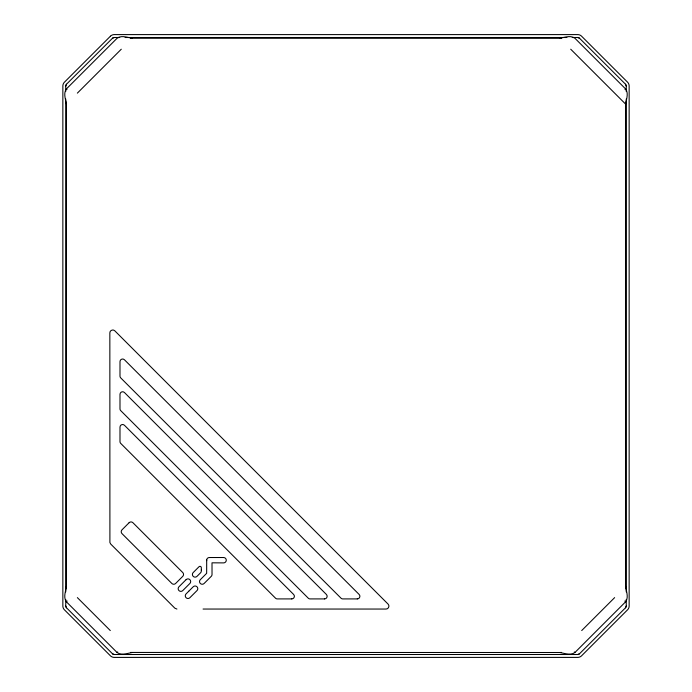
<?xml version="1.0" encoding="UTF-8"?>
<svg xmlns="http://www.w3.org/2000/svg" width="692" height="692" viewBox="0 0 692 692"><rect width="100%" height="100%" fill="white"/><g stroke="black" fill="none" stroke-linecap="round" stroke-linejoin="round"><path stroke-width="1.04" d="M206.692 559.759L206.657 573.331L200.325 579.671A2.682 2.682 0 0 0 200.325 583.468A2.682 2.682 0 0 0 204.123 583.468L211.242 576.349A2.682 2.682 0 0 0 212.029 574.447L212.011 562.821L223.568 562.89A2.682 2.682 0 0 0 226.267 560.217A2.682 2.682 0 0 0 223.577 557.518L209.512 557.527A2.682 2.682 0 0 0 206.692 560.641M66.389 587.785L66.458 102.278M625.542 588.468L625.611 586.643C626.364 591.504 628.855 597.378 625.611 601.806L574.905 652.513C570.476 655.756 564.603 653.265 559.741 652.513L130.433 652.444M65.749 91.456L65.749 86.05L66.51 84.208L112.459 38.259L114.301 37.498L119.707 37.498M626.251 599.462L626.251 605.95L625.49 607.792L579.541 653.741L577.699 654.502L114.301 654.502L112.459 653.741L66.51 607.792L65.749 605.95L65.749 599.462M561.567 38.302L132.258 38.233C127.397 37.489 121.524 34.989 117.095 38.233L66.389 88.939C63.145 93.368 65.636 99.241 66.389 104.103M77.366 93.126L121.282 49.21M132.258 652.513C127.397 653.265 121.524 655.756 117.095 652.513L66.389 601.806L67.141 601.054M625.032 89.519L625.611 88.939L574.905 38.233C570.476 34.989 564.603 37.489 559.741 38.233M117.095 652.513L117.675 651.933M581.704 630.559L614.634 597.62M130.433 38.302L132.258 38.233M559.741 652.513L561.567 652.444M125.105 37.498L566.895 37.498M572.293 37.498L577.699 37.498L579.541 38.259L625.49 84.208L626.251 86.05L626.251 91.456M203.059 609.047L386.041 609.047C388.515 609.133 389.899 605.794 388.091 604.107L114.794 330.811C113.107 329.003 109.76 330.387 109.846 332.861L109.907 542.537L110.703 544.033L174.868 608.199L176.918 609.047M570.718 49.21L625.611 104.103L625.611 587.785M624.859 601.054L625.611 601.806M66.389 88.939L66.968 89.519M574.325 651.933L574.905 652.513M77.366 597.62L110.296 630.559M66.389 601.806C63.145 597.378 65.636 591.504 66.389 586.643L66.458 588.468M625.611 88.939C628.855 93.368 626.364 99.241 625.611 104.103L625.542 102.278M626.251 99.025L626.251 591.894M65.749 99.025L65.749 591.894M577.699 37.498A2.612 2.612 0 0 1 579.541 38.259M625.49 84.208A2.612 2.612 0 0 1 626.251 86.05M626.251 605.95A2.604 2.604 0 0 1 625.49 607.792M579.541 653.741A2.604 2.604 0 0 1 577.699 654.502M114.301 654.502A2.604 2.604 0 0 1 112.459 653.741M66.51 607.792A2.604 2.604 0 0 1 65.749 605.95M65.749 86.05A2.604 2.604 0 0 1 66.51 84.208M112.459 38.259A2.604 2.604 0 0 1 114.301 37.498M201.311 570.121L201.303 570.935A2.682 2.682 0 0 1 200.524 572.829L196.995 576.349A2.682 2.682 0 0 1 193.198 576.349A2.682 2.682 0 0 1 193.198 572.552L199.019 566.731A1.341 1.341 0 0 1 201.32 567.682L201.311 570.121M110.409 36.209L64.46 82.158A5.501 5.501 0 0 0 62.851 86.05L62.851 605.95A5.501 5.501 0 0 0 64.46 609.842L110.409 655.791A5.51 5.51 0 0 0 114.301 657.4L577.699 657.4A5.501 5.501 0 0 0 581.591 655.791L627.54 609.842A5.501 5.501 0 0 0 629.149 605.95L629.149 86.05A5.501 5.501 0 0 0 627.54 82.158L581.591 36.209A5.501 5.501 0 0 0 577.699 34.6L114.301 34.6A5.51 5.51 0 0 0 110.409 36.209M129.119 522.711L122 529.83A2.69 2.69 0 0 0 122 533.627L171.841 583.468A2.682 2.682 0 0 0 175.638 583.468L182.757 576.349A2.69 2.69 0 0 0 182.757 572.552L132.916 522.711A2.69 2.69 0 0 0 129.119 522.711M186.079 579.671L178.96 586.79A2.682 2.682 0 0 0 178.96 590.587A2.682 2.682 0 0 0 182.757 590.587L189.876 583.468A2.682 2.682 0 0 0 189.876 579.671A2.682 2.682 0 0 0 186.079 579.671M188.752 591.236L186.079 593.909A2.682 2.682 0 0 0 186.079 597.706A2.682 2.682 0 0 0 189.876 597.706L196.995 590.587A2.682 2.682 0 0 0 196.995 586.79A2.682 2.682 0 0 0 193.198 586.79L188.752 591.236M291.782 598.909L277.319 598.909A2.612 2.612 0 0 1 275.477 598.148L120.754 443.425A2.604 2.604 0 0 1 119.993 441.574L119.993 427.12A2.604 2.604 0 0 1 124.448 425.277L293.624 594.454A2.604 2.604 0 0 1 291.782 598.909M324.531 598.909L310.077 598.909A2.612 2.612 0 0 1 308.234 598.148L120.754 410.667A2.612 2.612 0 0 1 119.993 408.825L119.993 394.362A2.604 2.604 0 0 1 124.448 392.52L326.382 594.454A2.604 2.604 0 0 1 324.531 598.909M357.288 598.909L342.825 598.909A2.612 2.612 0 0 1 340.983 598.148L120.754 377.918A2.604 2.604 0 0 1 119.993 376.076L119.993 361.613A2.604 2.604 0 0 1 124.448 359.771L359.131 594.454A2.604 2.604 0 0 1 357.288 598.909"/></g></svg>
